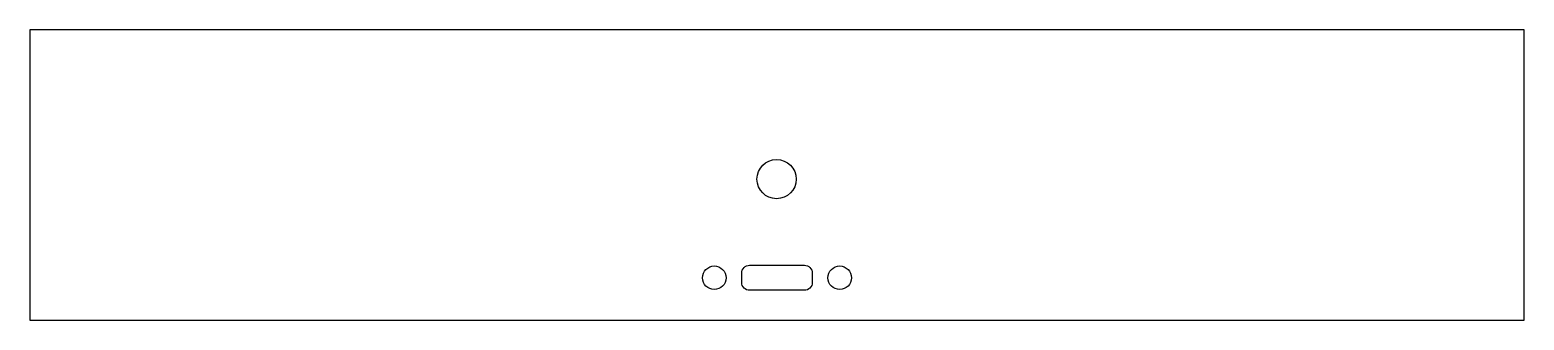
# Model space of a CAD drawing. Header units: millimetres. Extents: x -181 to 9, y -40 to -3.
import ezdxf

# ---------------------------------------------------------------- set-up
doc = ezdxf.new("R2010")
doc.units = ezdxf.units.MM
doc.layers.get('0').update_dxf_attribs({"linetype": 'CONTINUOUS'})

msp = doc.modelspace()

# ---------------------------------------------------------------- linework, layer by layer
msp.add_lwpolyline([(-181.1, -40), (9.4, -40), (9.4, -3), (-181.1, -3)], close=True)
msp.add_lwpolyline([(-81.35, -34), (-81.35, -35.2, -0.414214), (-82.35, -36.2), (-89.35, -36.2, -0.414214), (-90.35, -35.2), (-90.35, -34, -0.414214), (-89.35, -33), (-82.35, -33, -0.414214)], format="xyb", close=True)
for centre, radius in [((-85.9, -22.02), 2.5), ((-93.85, -34.6), 1.5), ((-77.85, -34.6), 1.5)]:
    msp.add_circle(centre, radius)

doc.saveas('drawing.dxf')
